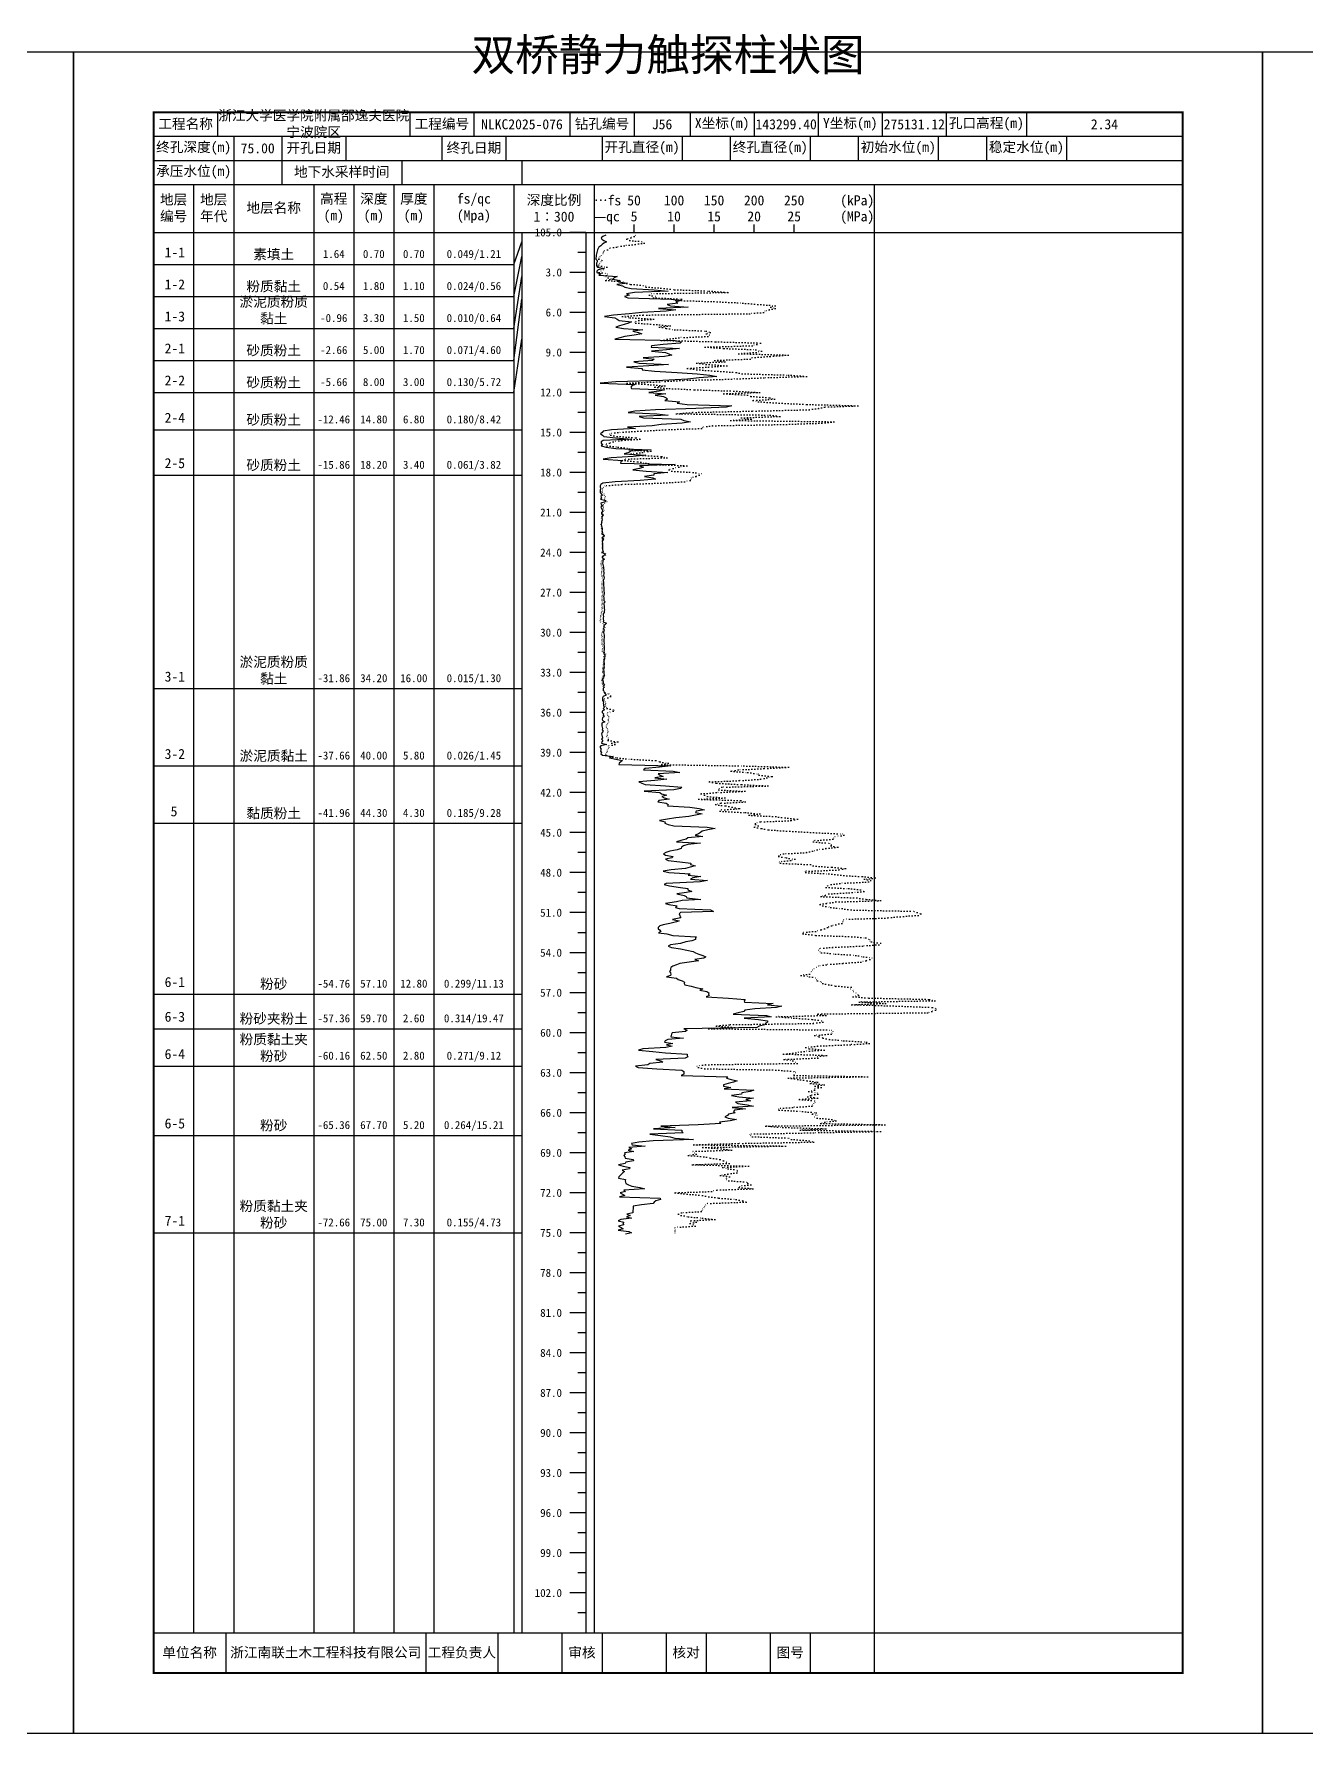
# Model space of a CAD drawing. Extents: x 297 to 65340, y 0 to 425.
# Drawn here: x 16622.1 to 16939.8, y 0 to 424.6 of the extents above; entities that cross this region are included whole.
import ezdxf
from ezdxf.enums import TextEntityAlignment as Align

# ---------------------------------------------------------------- set-up
doc = ezdxf.new("R2010")
doc.units = 0
doc.linetypes.add('DOT', pattern=[6.35, 0, -6.35])
doc.layers.add('FRAME', color=7, linetype='CONTINUOUS')
doc.layers.add('STRATUM', color=7, linetype='CONTINUOUS')
doc.styles.add('ST', font='')
doc.styles.get('ST').set_extended_font_data('SimSun')

msp = doc.modelspace()

# ---------------------------------------------------------------- linework, layer by layer
at = {"layer": 'FRAME', "color": 245, "linetype": 'Continuous'}
for points in [[(16335, 0), (16632, 0), (16632, 420), (16335, 420)], [(16632, 0), (16929, 0), (16929, 420), (16632, 420)], [(16929, 0), (17226, 0), (17226, 420), (16929, 420)]]:
    msp.add_lwpolyline(points, close=True, dxfattribs=at)
at = {"layer": 'FRAME', "linetype": 'Continuous', "const_width": 0.5}
msp.add_lwpolyline([(16652, 15), (16909, 15), (16909, 405), (16652, 405)], close=True, dxfattribs=at)
at = {"layer": 'FRAME', "color": 0, "linetype": 'Continuous'}
for points in [[(16668, 405), (16668, 399)], [(16716, 405), (16716, 399)], [(16732, 405), (16732, 399)], [(16756, 405), (16756, 399)], [(16772, 405), (16772, 399)], [(16786, 405), (16786, 399)], [(16802, 405), (16802, 399)], [(16818, 405), (16818, 399)], [(16834, 405), (16834, 399)], [(16850, 405), (16850, 399)], [(16870, 405), (16870, 399)], [(16909, 405), (16909, 399)], [(16652, 399), (16909, 399)], [(16672, 399), (16672, 393)], [(16684, 399), (16684, 393)], [(16700, 399), (16700, 393)], [(16724, 399), (16724, 393)], [(16740, 399), (16740, 393)], [(16764, 399), (16764, 393)], [(16784, 399), (16784, 393)], [(16796, 399), (16796, 393)], [(16816, 399), (16816, 393)], [(16828, 399), (16828, 393)], [(16848, 399), (16848, 393)], [(16860, 399), (16860, 393)], [(16880, 399), (16880, 393)], [(16909, 399), (16909, 393)], [(16652, 393), (16909, 393)], [(16672, 393), (16672, 387)], [(16684, 393), (16684, 387)], [(16714, 393), (16714, 387)], [(16744, 393), (16744, 387)], [(16652, 387), (16909, 387)], [(16662, 387), (16662, 25)], [(16672, 387), (16672, 25)], [(16692, 387), (16692, 25)], [(16702, 387), (16702, 25)], [(16712, 387), (16712, 25)], [(16722, 387), (16722, 25)], [(16742, 387), (16742, 25)], [(16762, 387), (16762, 25)], [(16832, 387), (16832, 25)], [(16652, 375), (16909, 375)], [(16744, 375), (16744, 25)], [(16760, 375), (16760, 25)], [(16772, 375), (16772, 377)], [(16782, 375), (16782, 377)], [(16792, 375), (16792, 377)], [(16802, 375), (16802, 377)], [(16812, 375), (16812, 377)], [(16652, 25), (16909, 25)], [(16670, 25), (16670, 15)], [(16720, 25), (16720, 15)], [(16738, 25), (16738, 15)], [(16754, 25), (16754, 15)], [(16764, 25), (16764, 15)], [(16780, 25), (16780, 15)], [(16790, 25), (16790, 15)], [(16806, 25), (16806, 15)], [(16816, 25), (16816, 15)], [(16832, 25), (16832, 15)]]:
    msp.add_lwpolyline(points, dxfattribs=at)
at = {"layer": 'STRATUM', "linetype": 'Continuous'}
for points in [[(16760, 375), (16756, 375)], [(16764.98, 374.33), (16764.18, 374), (16763.82, 373.67), (16763.92, 373.33), (16764.44, 373), (16765.16, 372.67), (16764.44, 372.33), (16764, 372), (16763.72, 371.67), (16763.2, 371.33), (16763.04, 371), (16762.84, 370.67), (16762.78, 370.33), (16762.72, 370), (16762.6, 369.67), (16762.54, 369.33), (16762.5, 369), (16762.44, 368.67), (16762.46, 368.33), (16762.78, 368), (16762.82, 367.67), (16762.62, 367.33), (16762.66, 367), (16762.66, 366.67), (16762.88, 366.33), (16764.62, 366), (16763.08, 365.67), (16762.72, 365.33), (16762.7, 365), (16763.7, 364.67), (16763.18, 364.33), (16767.8, 364), (16767, 363.67), (16766.74, 363.33), (16768.54, 363), (16768.16, 362.67), (16770.36, 362.33), (16767.7, 362), (16769.08, 361.67), (16769.74, 361.33), (16771.3, 361), (16777.04, 360.67), (16780.5, 360.33), (16772.1, 360), (16770.08, 359.67), (16770.76, 359.33), (16769.64, 359), (16770.48, 358.67), (16781.28, 358.33), (16783.72, 358), (16782.5, 357.67), (16782.9, 357.33), (16780.26, 357), (16781.1, 356.67), (16785.52, 356.33), (16778.12, 356), (16782.48, 355.67), (16780.04, 355.33), (16773.96, 355), (16770.76, 354.67), (16766.9, 354.33), (16764.66, 354), (16767.18, 353.67), (16767.78, 353.33), (16768.28, 353), (16771.38, 352.67), (16770.58, 352.33), (16769.52, 352), (16768.36, 351.67), (16767.44, 351.33), (16769.38, 351), (16774.16, 350.67), (16771.74, 350.33), (16773.14, 350), (16773.94, 349.67), (16772.02, 349.33), (16769.68, 349), (16768.42, 348.67), (16767.18, 348.33), (16782.26, 348), (16783.82, 347.67), (16783.54, 347.33), (16779.24, 347), (16776.4, 346.67), (16776.28, 346.33), (16783.34, 346), (16780.14, 345.67), (16776.36, 345.33), (16779.88, 345), (16780.68, 344.67), (16781.46, 344.33), (16779.58, 344), (16774.32, 343.67), (16777.02, 343.33), (16776.64, 343), (16771.94, 342.67), (16773.26, 342.33), (16780.62, 342), (16775.72, 341.67), (16770.14, 341.33), (16774.04, 341), (16774.06, 340.67), (16777.1, 340.33), (16782.74, 340), (16787.78, 339.67), (16790.96, 339.33), (16792.7, 339), (16788.28, 338.67), (16785.38, 338.33), (16779.16, 338), (16767.46, 337.67), (16763.58, 337.33), (16772.24, 337), (16771.48, 336.67), (16771.2, 336.33), (16771.34, 336), (16779.68, 335.67), (16778.24, 335.33), (16775.66, 335), (16779.96, 334.67), (16777.28, 334.33), (16779.34, 334), (16780, 333.67), (16780.38, 333.33), (16779.72, 333), (16783.38, 332.67), (16782.76, 332.33), (16785.3, 332), (16796.4, 331.67), (16795.06, 331.33), (16787.44, 331), (16777.32, 330.67), (16772.24, 330.33), (16770.54, 330), (16777.72, 329.67), (16780.56, 329.33), (16773.3, 329), (16774.38, 328.67), (16783.72, 328.33), (16784.46, 328), (16786.08, 327.67), (16784.04, 327.33), (16778.78, 327), (16776.54, 326.67), (16770.34, 326.33), (16772.38, 326), (16766.36, 325.67), (16764.32, 325.33), (16764.08, 325), (16763.64, 324.67), (16764.12, 324.33), (16764.46, 324), (16767.4, 323.67), (16771.42, 323.33), (16764.3, 323), (16763.78, 322.67), (16763.76, 322.33), (16764.24, 322), (16763.8, 321.67), (16765.02, 321.33), (16767.42, 321), (16776.26, 320.67), (16771.24, 320.33), (16770.66, 320), (16769.52, 319.67), (16774.92, 319.33), (16771.78, 319), (16766.26, 318.67), (16764.28, 318.33), (16769.16, 318), (16768.74, 317.67), (16768.6, 317.33), (16782.3, 317), (16773.34, 316.67), (16774.4, 316.33), (16773.4, 316), (16771.68, 315.67), (16775, 315.33), (16780.4, 315), (16776.98, 314.67), (16776.94, 314.33), (16774.6, 314), (16776.66, 313.67), (16777.4, 313.33), (16773.52, 313), (16767.26, 312.67), (16764.18, 312.33), (16763.72, 312), (16763.56, 311.67), (16763.58, 311.33), (16763.74, 311), (16763.58, 310.67), (16763.54, 310.33), (16763.58, 310), (16763.8, 309.67), (16764.16, 309.33), (16763.74, 309), (16763.9, 308.67), (16763.66, 308.33), (16764.96, 308), (16764.76, 307.67), (16763.74, 307.33), (16763.8, 307), (16764.18, 306.67), (16763.74, 306.33), (16763.86, 306), (16764.04, 305.67), (16764.24, 305.33), (16763.9, 305), (16763.86, 304.67), (16764.36, 304.33), (16764.04, 304), (16763.96, 303.67), (16764, 303.33), (16763.94, 303), (16763.86, 302.67), (16763.86, 302.33), (16763.82, 302), (16763.86, 301.67), (16763.94, 301.33), (16764, 301), (16764, 300.67), (16763.98, 300.33), (16764.1, 300), (16763.84, 299.67), (16764.54, 299.33), (16764.48, 299), (16763.94, 298.67), (16764.46, 298.33), (16764.06, 298), (16764, 297.67), (16764.1, 297.33), (16764.1, 297), (16764.14, 296.67), (16764.16, 296.33), (16764.12, 296), (16764.1, 295.67), (16764.26, 295.33), (16764.18, 295), (16764.74, 294.67), (16764.64, 294.33), (16764.04, 294), (16764.08, 293.67), (16764.66, 293.33), (16764.2, 293), (16764.18, 292.67), (16764.12, 292.33), (16764.22, 292), (16764.32, 291.67), (16764.38, 291.33), (16764.36, 291), (16764.42, 290.67), (16764.36, 290.33), (16764.46, 290), (16764.42, 289.67), (16764.34, 289.33), (16764.42, 289), (16764.52, 288.67), (16764.46, 288.33), (16764.32, 288), (16764.4, 287.67), (16764.38, 287.33), (16764.4, 287), (16764.4, 286.67), (16764.46, 286.33), (16764.48, 286), (16764.46, 285.67), (16764.48, 285.33), (16764.5, 285), (16764.5, 284.67), (16764.44, 284.33), (16764.4, 284), (16764.44, 283.67), (16764.44, 283.33), (16764.46, 283), (16764.76, 282.67), (16764.42, 282.33), (16764.46, 282), (16764.56, 281.67), (16764.56, 281.33), (16764.52, 281), (16764.6, 280.67), (16764.5, 280.33), (16764.56, 280), (16764.32, 279.67), (16764.32, 279.33), (16764.38, 279), (16764.3, 278.67), (16764.3, 278.33), (16764.38, 278), (16764.26, 277.67), (16765.16, 277.33), (16764.82, 277), (16764.44, 276.67), (16764.44, 276.33), (16764.38, 276), (16764.5, 275.67), (16764.48, 275.33), (16764.34, 275), (16764.46, 274.67), (16764.56, 274.33), (16764.5, 274), (16764.5, 273.67), (16764.48, 273.33), (16764.42, 273), (16764.48, 272.67), (16764.54, 272.33), (16764.48, 272), (16764.5, 271.67), (16764.5, 271.33), (16764.58, 271), (16764.5, 270.67), (16764.46, 270.33), (16764.56, 270), (16764.44, 269.67), (16764.7, 269.33), (16764.74, 269), (16764.6, 268.67), (16764.64, 268.33), (16764.48, 268), (16764.42, 267.67), (16764.56, 267.33), (16764.5, 267), (16764.44, 266.67), (16764.5, 266.33), (16764.44, 266), (16764.38, 265.67), (16764.48, 265.33), (16764.46, 265), (16764.42, 264.67), (16764.66, 264.33), (16764.44, 264), (16764.34, 263.67), (16764.14, 263.33), (16764.18, 263), (16764.28, 262.67), (16764.28, 262.33), (16764.64, 262), (16764.34, 261.67), (16764.44, 261.33), (16764.32, 261), (16764.26, 260.67), (16764.48, 260.33), (16764.5, 260), (16764.8, 259.67), (16765, 259.33), (16764.32, 259), (16764.12, 258.67), (16764.14, 258.33), (16764.12, 258), (16764.4, 257.67), (16764.28, 257.33), (16764.38, 257), (16764.38, 256.67), (16764.64, 256.33), (16764.32, 256), (16764.6, 255.67), (16764.02, 255.33), (16764.08, 255), (16764.4, 254.67), (16764.26, 254.33), (16764.56, 254), (16764.12, 253.67), (16764.06, 253.33), (16764.1, 253), (16764.74, 252.67), (16763.94, 252.33), (16763.94, 252), (16763.96, 251.67), (16764.08, 251.33), (16764.1, 251), (16764.02, 250.67), (16764.26, 250.33), (16764, 250), (16763.88, 249.67), (16763.98, 249.33), (16764, 249), (16764.1, 248.67), (16763.84, 248.33), (16764.2, 248), (16763.94, 247.67), (16763.86, 247.33), (16765.18, 247), (16763.74, 246.67), (16763.42, 246.33), (16763.74, 246), (16763.72, 245.67), (16763.66, 245.33), (16763.9, 245), (16763.68, 244.67), (16764.12, 244.33), (16766.78, 244), (16765.88, 243.67), (16767.44, 243.33), (16769.12, 243), (16768.74, 242.67), (16768.26, 242.33), (16768.2, 242), (16781.16, 241.67), (16778.34, 241.33), (16774.76, 241), (16774.36, 240.67), (16781.76, 240.33), (16783.48, 240), (16778.06, 239.67), (16778.52, 239.33), (16779.3, 239), (16777.18, 238.67), (16780.22, 238.33), (16777.22, 238), (16773.18, 237.67), (16773.94, 237.33), (16774.82, 237), (16779.82, 236.67), (16783.96, 236.33), (16783.64, 236), (16781.9, 235.67), (16774.54, 235.33), (16778.48, 235), (16778.86, 234.67), (16780.08, 234.33), (16778.92, 234), (16779.5, 233.67), (16780.8, 233.33), (16778.22, 233), (16777.92, 232.67), (16780.06, 232.33), (16780.5, 232), (16780.34, 231.67), (16785.96, 231.33), (16788.28, 231), (16789.62, 230.67), (16787.48, 230.33), (16787.36, 230), (16789.02, 229.67), (16787.36, 229.33), (16785.72, 229), (16782.48, 228.67), (16780.38, 228.33), (16778.34, 228), (16779.8, 227.67), (16779.66, 227.33), (16780.56, 227), (16781.92, 226.67), (16790.28, 226.33), (16792.26, 226), (16790.4, 225.67), (16789, 225.33), (16788.62, 225), (16788.1, 224.67), (16787.26, 224.33), (16789.18, 224), (16785.46, 223.67), (16785.06, 223.33), (16783.7, 223), (16782.64, 222.67), (16788.56, 222.33), (16785.4, 222), (16784.32, 221.67), (16783.86, 221.33), (16783.74, 221), (16782.74, 220.67), (16780.9, 220.33), (16779.96, 220), (16779.34, 219.67), (16779.88, 219.33), (16781.8, 219), (16781.44, 218.67), (16779.86, 218.33), (16780.52, 218), (16783.48, 217.67), (16786.18, 217.33), (16786.08, 217), (16787.28, 216.67), (16786.04, 216.33), (16784.88, 216), (16781.24, 215.67), (16779.26, 215.33), (16780.7, 215), (16786, 214.67), (16785.54, 214.33), (16788.66, 214), (16786.7, 213.67), (16786.08, 213.33), (16790.32, 213), (16788.5, 212.67), (16780.04, 212.33), (16779.54, 212), (16780.84, 211.67), (16783.58, 211.33), (16785.42, 211), (16785.4, 210.67), (16786.44, 210.33), (16785.12, 210), (16782.72, 209.67), (16784.54, 209.33), (16785, 209), (16785.18, 208.67), (16788.72, 208.33), (16784.04, 208), (16782.62, 207.67), (16779.82, 207.33), (16780.68, 207), (16782.8, 206.67), (16782.38, 206.33), (16783.28, 206), (16791.14, 205.67), (16791.88, 205.33), (16783.6, 205), (16783.28, 204.67), (16783.4, 204.33), (16783.52, 204), (16783.72, 203.67), (16781.6, 203.33), (16783.3, 203), (16782.64, 202.67), (16780.92, 202.33), (16779.26, 202), (16778.42, 201.67), (16778, 201.33), (16778.04, 201), (16778.34, 200.67), (16778.68, 200.33), (16778.12, 200), (16780.22, 199.67), (16781.66, 199.33), (16787.6, 199), (16787.32, 198.67), (16787.38, 198.33), (16786.42, 198), (16784.96, 197.67), (16783.58, 197.33), (16781.1, 197), (16780.54, 196.67), (16781.32, 196.33), (16783.6, 196), (16785.2, 195.67), (16786.76, 195.33), (16787.34, 195), (16788.18, 194.67), (16789.2, 194.33), (16789.96, 194), (16789.42, 193.67), (16787.16, 193.33), (16788.12, 193), (16785.76, 192.67), (16783.46, 192.33), (16782.58, 192), (16781.66, 191.67), (16781.18, 191.33), (16781.1, 191), (16781.08, 190.67), (16780.84, 190.33), (16781.12, 190), (16781.18, 189.67), (16781.08, 189.33), (16780.1, 189), (16782.62, 188.67), (16783, 188.33), (16784.04, 188), (16784.58, 187.67), (16784.5, 187.33), (16784.68, 187), (16786.28, 186.67), (16787.42, 186.33), (16789.2, 186), (16788.46, 185.67), (16790.22, 185.33), (16790.68, 185), (16790.56, 184.67), (16790.74, 184.33), (16790.04, 184), (16795.62, 183.67), (16799.74, 183.33), (16799.54, 183), (16799.62, 182.67), (16806.76, 182.33), (16805.32, 182), (16808.94, 181.67), (16807.58, 181.33), (16802.18, 181), (16799.68, 180.67), (16799.46, 180.33), (16797.98, 180), (16796.76, 179.67), (16805.1, 179.33), (16806.22, 179), (16799.54, 178.67), (16803.08, 178.33), (16805.3, 178), (16805.3, 177.67), (16804.76, 177.33), (16804.7, 177), (16803.28, 176.67), (16802.64, 176.33), (16784.42, 176), (16785.26, 175.67), (16784.86, 175.33), (16781.52, 175), (16781.34, 174.67), (16781.3, 174.33), (16781.18, 174), (16784.34, 173.67), (16780.46, 173.33), (16779.76, 173), (16779.64, 172.67), (16781.72, 172.33), (16780.08, 172), (16781.54, 171.67), (16779.92, 171.33), (16774.2, 171), (16773.12, 170.67), (16776.68, 170.33), (16779.86, 170), (16785.26, 169.67), (16785.3, 169.33), (16785.44, 169), (16784.78, 168.67), (16777.44, 168.33), (16778.72, 168), (16779.16, 167.67), (16775.94, 167.33), (16775.46, 167), (16772.34, 166.67), (16773, 166.33), (16777.68, 166), (16783.96, 165.67), (16784.46, 165.33), (16784.4, 165), (16784.4, 164.67), (16783.74, 164.33), (16795.44, 164), (16795.06, 163.67), (16796.22, 163.33), (16797.74, 163), (16796.86, 162.67), (16795.54, 162.33), (16794.36, 162), (16794.32, 161.67), (16796.2, 161.33), (16794.54, 161), (16801.92, 160.67), (16801.04, 160.33), (16798.94, 160), (16798.82, 159.67), (16796.34, 159.33), (16798.18, 159), (16801.88, 158.67), (16799.94, 158.33), (16801.06, 158), (16797.36, 157.67), (16797.94, 157.33), (16800.28, 157), (16801.88, 156.67), (16796.48, 156.33), (16799.88, 156), (16797.12, 155.67), (16796.86, 155.33), (16797.3, 155), (16795.6, 154.67), (16795.32, 154.33), (16794.7, 154), (16795.52, 153.67), (16797.58, 153.33), (16796, 153), (16793.36, 152.67), (16793.66, 152.33), (16787.98, 152), (16778.72, 151.67), (16782.3, 151.33), (16776.86, 151), (16783.96, 150.67), (16783.96, 150.33), (16784.3, 150), (16775.94, 149.67), (16778.58, 149.33), (16781.02, 149), (16782.16, 148.67), (16786.88, 148.33), (16776.8, 148), (16773.2, 147.67), (16771.38, 147.33), (16771.54, 147), (16774.8, 146.67), (16770.74, 146.33), (16771.34, 146), (16770.5, 145.67), (16771.98, 145.33), (16769.58, 145), (16769.76, 144.67), (16769.42, 144.33), (16769.74, 144), (16769.8, 143.67), (16771.76, 143.33), (16771.9, 143), (16769.96, 142.67), (16769.8, 142.33), (16768.1, 142), (16769.26, 141.67), (16770.92, 141.33), (16770.9, 141), (16769.06, 140.67), (16769.64, 140.33), (16769.16, 140), (16768.86, 139.67), (16768.54, 139.33), (16768.24, 139), (16768.1, 138.67), (16769.88, 138.33), (16769.8, 138), (16769.86, 137.67), (16769.98, 137.33), (16770.58, 137), (16771.48, 136.67), (16773.44, 136.33), (16774.58, 136), (16769.46, 135.67), (16769.84, 135.33), (16768.5, 135), (16769.14, 134.67), (16769.74, 134.33), (16768.34, 134), (16778.52, 133.67), (16778.62, 133.33), (16777.46, 133), (16777, 132.67), (16776.8, 132.33), (16773.86, 132), (16771.82, 131.67), (16771.8, 131.33), (16771.8, 131), (16771.74, 130.67), (16771.72, 130.33), (16771.7, 130), (16770.18, 129.67), (16771, 129.33), (16770.08, 129), (16771.38, 128.67), (16768.68, 128.33), (16768.02, 128), (16769.48, 127.67), (16769.18, 127.33), (16769.48, 127), (16768.08, 126.67), (16768.76, 126.33), (16769.32, 126), (16768.02, 125.67), (16770.66, 125.33), (16771.36, 125), (16769.86, 124.67)], [(16742, 367), (16744, 372.67)], [(16760, 370), (16758, 370)], [(16652, 367), (16662, 367)], [(16662, 367), (16672, 367)], [(16672, 367), (16692, 367)], [(16692, 367), (16702, 367)], [(16702, 367), (16712, 367)], [(16712, 367), (16722, 367)], [(16722, 367), (16742, 367)], [(16742, 359), (16744, 369)], [(16742, 351), (16744, 364)], [(16760, 365), (16756, 365)], [(16652, 359), (16662, 359)], [(16662, 359), (16672, 359)], [(16672, 359), (16692, 359)], [(16692, 359), (16702, 359)], [(16702, 359), (16712, 359)], [(16712, 359), (16722, 359)], [(16722, 359), (16742, 359)], [(16742, 343), (16744, 358.33)], [(16760, 360), (16758, 360)], [(16760, 355), (16756, 355)], [(16652, 351), (16662, 351)], [(16662, 351), (16672, 351)], [(16672, 351), (16692, 351)], [(16692, 351), (16702, 351)], [(16702, 351), (16712, 351)], [(16712, 351), (16722, 351)], [(16722, 351), (16742, 351)], [(16742, 335), (16744, 348.33)], [(16760, 350), (16758, 350)], [(16760, 345), (16756, 345)], [(16652, 343), (16662, 343)], [(16662, 343), (16672, 343)], [(16672, 343), (16692, 343)], [(16692, 343), (16702, 343)], [(16702, 343), (16712, 343)], [(16712, 343), (16722, 343)], [(16722, 343), (16742, 343)], [(16760, 340), (16758, 340)], [(16652, 335), (16662, 335)], [(16662, 335), (16672, 335)], [(16672, 335), (16692, 335)], [(16692, 335), (16702, 335)], [(16702, 335), (16712, 335)], [(16712, 335), (16722, 335)], [(16722, 335), (16742, 335)], [(16760, 335), (16756, 335)], [(16760, 330), (16758, 330)], [(16652, 325.67), (16662, 325.67)], [(16662, 325.67), (16672, 325.67)], [(16672, 325.67), (16692, 325.67)], [(16692, 325.67), (16702, 325.67)], [(16702, 325.67), (16712, 325.67)], [(16712, 325.67), (16722, 325.67)], [(16722, 325.67), (16742, 325.67)], [(16742, 325.67), (16744, 325.67)], [(16760, 325), (16756, 325)], [(16760, 320), (16758, 320)], [(16652, 314.33), (16662, 314.33)], [(16662, 314.33), (16672, 314.33)], [(16672, 314.33), (16692, 314.33)], [(16692, 314.33), (16702, 314.33)], [(16702, 314.33), (16712, 314.33)], [(16712, 314.33), (16722, 314.33)], [(16722, 314.33), (16742, 314.33)], [(16742, 314.33), (16744, 314.33)], [(16760, 315), (16756, 315)], [(16760, 310), (16758, 310)], [(16760, 305), (16756, 305)], [(16760, 300), (16758, 300)], [(16760, 295), (16756, 295)], [(16760, 290), (16758, 290)], [(16760, 285), (16756, 285)], [(16760, 280), (16758, 280)], [(16760, 275), (16756, 275)], [(16760, 270), (16758, 270)], [(16760, 265), (16756, 265)], [(16652, 261), (16662, 261)], [(16662, 261), (16672, 261)], [(16672, 261), (16692, 261)], [(16692, 261), (16702, 261)], [(16702, 261), (16712, 261)], [(16712, 261), (16722, 261)], [(16722, 261), (16742, 261)], [(16742, 261), (16744, 261)], [(16760, 260), (16758, 260)], [(16760, 255), (16756, 255)], [(16760, 250), (16758, 250)], [(16760, 245), (16756, 245)], [(16652, 241.67), (16662, 241.67)], [(16662, 241.67), (16672, 241.67)], [(16672, 241.67), (16692, 241.67)], [(16692, 241.67), (16702, 241.67)], [(16702, 241.67), (16712, 241.67)], [(16712, 241.67), (16722, 241.67)], [(16722, 241.67), (16742, 241.67)], [(16742, 241.67), (16744, 241.67)], [(16760, 240), (16758, 240)], [(16760, 235), (16756, 235)], [(16760, 230), (16758, 230)], [(16652, 227.33), (16662, 227.33)], [(16662, 227.33), (16672, 227.33)], [(16672, 227.33), (16692, 227.33)], [(16692, 227.33), (16702, 227.33)], [(16702, 227.33), (16712, 227.33)], [(16712, 227.33), (16722, 227.33)], [(16722, 227.33), (16742, 227.33)], [(16742, 227.33), (16744, 227.33)], [(16760, 225), (16756, 225)], [(16760, 220), (16758, 220)], [(16760, 215), (16756, 215)], [(16760, 210), (16758, 210)], [(16760, 205), (16756, 205)], [(16760, 200), (16758, 200)], [(16760, 195), (16756, 195)], [(16760, 190), (16758, 190)], [(16652, 184.67), (16662, 184.67)], [(16662, 184.67), (16672, 184.67)], [(16672, 184.67), (16692, 184.67)], [(16692, 184.67), (16702, 184.67)], [(16702, 184.67), (16712, 184.67)], [(16712, 184.67), (16722, 184.67)], [(16722, 184.67), (16742, 184.67)], [(16742, 184.67), (16744, 184.67)], [(16760, 185), (16756, 185)], [(16760, 180), (16758, 180)], [(16652, 176), (16662, 176)], [(16662, 176), (16672, 176)], [(16672, 176), (16692, 176)], [(16692, 176), (16702, 176)], [(16702, 176), (16712, 176)], [(16712, 176), (16722, 176)], [(16722, 176), (16742, 176)], [(16742, 176), (16744, 176)], [(16760, 175), (16756, 175)], [(16760, 170), (16758, 170)], [(16652, 166.67), (16662, 166.67)], [(16662, 166.67), (16672, 166.67)], [(16672, 166.67), (16692, 166.67)], [(16692, 166.67), (16702, 166.67)], [(16702, 166.67), (16712, 166.67)], [(16712, 166.67), (16722, 166.67)], [(16722, 166.67), (16742, 166.67)], [(16742, 166.67), (16744, 166.67)], [(16760, 165), (16756, 165)], [(16760, 160), (16758, 160)], [(16760, 155), (16756, 155)], [(16652, 149.33), (16662, 149.33)], [(16662, 149.33), (16672, 149.33)], [(16672, 149.33), (16692, 149.33)], [(16692, 149.33), (16702, 149.33)], [(16702, 149.33), (16712, 149.33)], [(16712, 149.33), (16722, 149.33)], [(16722, 149.33), (16742, 149.33)], [(16742, 149.33), (16744, 149.33)], [(16760, 150), (16758, 150)], [(16760, 145), (16756, 145)], [(16760, 140), (16758, 140)], [(16760, 135), (16756, 135)], [(16760, 130), (16758, 130)], [(16652, 125), (16662, 125)], [(16662, 125), (16672, 125)], [(16672, 125), (16692, 125)], [(16692, 125), (16702, 125)], [(16702, 125), (16712, 125)], [(16712, 125), (16722, 125)], [(16722, 125), (16742, 125)], [(16742, 125), (16744, 125)], [(16760, 125), (16756, 125)], [(16760, 120), (16758, 120)], [(16760, 115), (16756, 115)], [(16760, 110), (16758, 110)], [(16760, 105), (16756, 105)], [(16760, 100), (16758, 100)], [(16760, 95), (16756, 95)], [(16760, 90), (16758, 90)], [(16760, 85), (16756, 85)], [(16760, 80), (16758, 80)], [(16760, 75), (16756, 75)], [(16760, 70), (16758, 70)], [(16760, 65), (16756, 65)], [(16760, 60), (16758, 60)], [(16760, 55), (16756, 55)], [(16760, 50), (16758, 50)], [(16760, 45), (16756, 45)], [(16760, 40), (16758, 40)], [(16760, 35), (16756, 35)], [(16760, 30), (16758, 30)]]:
    msp.add_lwpolyline(points, dxfattribs=at)
at = {"layer": 'STRATUM', "linetype": 'DOT', "ltscale": 0.1}
msp.add_lwpolyline([(16772.38, 374.33), (16772.04, 374), (16771.24, 373.67), (16770.2, 373.33), (16770.94, 373), (16773.98, 372.67), (16774.56, 372.33), (16772.28, 372), (16769.52, 371.67), (16767.6, 371.33), (16765.84, 371), (16765.34, 370.67), (16764.44, 370.33), (16764.32, 370), (16764.28, 369.67), (16763.82, 369.33), (16763.54, 369), (16763.22, 368.67), (16763.18, 368.33), (16764.12, 368), (16763.8, 367.67), (16763.46, 367.33), (16763.28, 367), (16763.16, 366.67), (16765.18, 366.33), (16764.46, 366), (16764.46, 365.67), (16763.82, 365.33), (16763.32, 365), (16765.38, 364.67), (16765.06, 364.33), (16764.92, 364), (16765.5, 363.67), (16766.66, 363.33), (16764.96, 363), (16769.2, 362.67), (16769.46, 362.33), (16771.3, 362), (16774.88, 361.67), (16775.06, 361.33), (16779.56, 361), (16782.18, 360.67), (16790.74, 360.33), (16795.4, 360), (16776.36, 359.67), (16775.84, 359.33), (16777.32, 359), (16776.82, 358.67), (16783.82, 358.33), (16782.42, 358), (16792.74, 357.67), (16799.14, 357.33), (16802.94, 357), (16807.26, 356.67), (16806.16, 356.33), (16807.24, 356), (16805.78, 355.67), (16804.78, 355.33), (16804.3, 355), (16800.88, 354.67), (16774.22, 354.33), (16769.14, 354), (16771, 353.67), (16776.9, 353.33), (16773.22, 353), (16772.2, 352.67), (16772.44, 352.33), (16776.92, 352), (16781.02, 351.67), (16778.36, 351.33), (16780.12, 351), (16782.16, 350.67), (16789.98, 350.33), (16791.02, 350), (16790.12, 349.67), (16790.92, 349.33), (16790.42, 349), (16783.2, 348.67), (16780.26, 348.33), (16778.88, 348), (16792.4, 347.67), (16803.56, 347.33), (16802.7, 347), (16801.5, 346.67), (16789.78, 346.33), (16794.5, 346), (16802.46, 345.67), (16803.8, 345.33), (16802.5, 345), (16798.16, 344.67), (16810.52, 344.33), (16805.96, 344), (16801.38, 343.67), (16801.02, 343.33), (16792.18, 343), (16794.7, 342.67), (16787.7, 342.33), (16790.04, 342), (16795.16, 341.67), (16790.64, 341.33), (16785.38, 341), (16787.68, 340.67), (16792.22, 340.33), (16797.58, 340), (16799.04, 339.67), (16810.54, 339.33), (16815.1, 339), (16804.4, 338.67), (16796.34, 338.33), (16784.18, 338), (16778.32, 337.67), (16770.28, 337.33), (16775.5, 337), (16779.66, 336.67), (16777.22, 336.33), (16780.16, 336), (16787.2, 335.67), (16796.96, 335.33), (16803.32, 335), (16794.42, 334.67), (16800.34, 334.33), (16801.22, 334), (16805.9, 333.67), (16807.08, 333.33), (16801.72, 333), (16803.06, 332.67), (16808.28, 332.33), (16815.22, 332), (16827.92, 331.67), (16819.56, 331.33), (16818.04, 331), (16815.72, 330.67), (16801.44, 330.33), (16786.58, 330), (16782.58, 329.67), (16806.02, 329.33), (16808.42, 329), (16798.86, 328.67), (16801.28, 328.33), (16796.18, 328), (16821.94, 327.67), (16818.9, 327.33), (16809.32, 327), (16791.6, 326.67), (16789.08, 326.33), (16788.82, 326), (16779.84, 325.67), (16773.68, 325.33), (16767.92, 325), (16765.9, 324.67), (16766.22, 324.33), (16767.8, 324), (16772.56, 323.67), (16773.48, 323.33), (16768.9, 323), (16766.8, 322.67), (16765.86, 322.33), (16764.98, 322), (16765.3, 321.67), (16768.04, 321.33), (16770.8, 321), (16770.84, 320.67), (16776.18, 320.33), (16774.14, 320), (16771.28, 319.67), (16772.7, 319.33), (16778.92, 319), (16780.22, 318.67), (16769.62, 318.33), (16769.76, 318), (16772.94, 317.67), (16774.92, 317.33), (16777.04, 317), (16785.2, 316.67), (16783.16, 316.33), (16781.76, 316), (16780.76, 315.67), (16781.48, 315.33), (16786.74, 315), (16788.86, 314.67), (16788.24, 314.33), (16787.44, 314), (16786.32, 313.67), (16786.1, 313.33), (16786, 313), (16784.58, 312.67), (16777.96, 312.33), (16768.84, 312), (16764.8, 311.67), (16764.34, 311.33), (16764.18, 311), (16764.12, 310.67), (16763.96, 310.33), (16764.02, 310), (16764.46, 309.67), (16764.5, 309.33), (16764.88, 309), (16764.64, 308.67), (16764.6, 308.33), (16764.9, 308), (16765.32, 307.67), (16764.68, 307.33), (16764.28, 307), (16764.32, 306.67), (16764.34, 306.33), (16764.18, 306), (16764.54, 305.67), (16764.32, 305.33), (16764.04, 305), (16764.28, 304.67), (16764.12, 304.33), (16763.88, 304), (16763.8, 303.67), (16764, 303.33), (16764.1, 303), (16764.02, 302.67), (16763.84, 302.33), (16763.66, 302), (16763.82, 301.67), (16763.92, 301.33), (16763.78, 301), (16764.06, 300.67), (16764.02, 300.33), (16764.02, 300), (16764.3, 299.67), (16764.38, 299.33), (16764.5, 299), (16764.34, 298.67), (16764.24, 298.33), (16764.4, 298), (16764.08, 297.67), (16764.02, 297.33), (16764.02, 297), (16764.04, 296.67), (16764.02, 296.33), (16764.02, 296), (16764.18, 295.67), (16764.08, 295.33), (16764.04, 295), (16764.9, 294.67), (16764.98, 294.33), (16764.42, 294), (16764.24, 293.67), (16764.26, 293.33), (16763.98, 293), (16763.8, 292.67), (16763.72, 292.33), (16763.72, 292), (16763.82, 291.67), (16764, 291.33), (16764, 291), (16763.98, 290.67), (16763.9, 290.33), (16763.94, 290), (16763.82, 289.67), (16763.94, 289.33), (16763.92, 289), (16764.02, 288.67), (16764.32, 288.33), (16764.26, 288), (16763.98, 287.67), (16763.94, 287.33), (16763.94, 287), (16763.92, 286.67), (16763.94, 286.33), (16763.94, 286), (16763.94, 285.67), (16764, 285.33), (16764.04, 285), (16764.12, 284.67), (16764.04, 284.33), (16764, 284), (16763.96, 283.67), (16763.94, 283.33), (16763.94, 283), (16764.08, 282.67), (16764.08, 282.33), (16763.96, 282), (16764, 281.67), (16763.98, 281.33), (16764, 281), (16764, 280.67), (16763.96, 280.33), (16763.84, 280), (16763.8, 279.67), (16763.66, 279.33), (16763.6, 279), (16763.58, 278.67), (16763.64, 278.33), (16763.48, 278), (16763.62, 277.67), (16764.24, 277.33), (16764.5, 277), (16764.4, 276.67), (16764.8, 276.33), (16764.26, 276), (16764.24, 275.67), (16764.1, 275.33), (16764.08, 275), (16763.88, 274.67), (16763.9, 274.33), (16764.02, 274), (16764.02, 273.67), (16763.92, 273.33), (16764, 273), (16763.94, 272.67), (16764, 272.33), (16763.94, 272), (16764.1, 271.67), (16764.48, 271.33), (16764.2, 271), (16764.02, 270.67), (16764, 270.33), (16764.32, 270), (16764.88, 269.67), (16764.78, 269.33), (16764.34, 269), (16764.48, 268.67), (16764.36, 268.33), (16764.6, 268), (16764.32, 267.67), (16764.38, 267.33), (16764.32, 267), (16764.32, 266.67), (16764.2, 266.33), (16764.12, 266), (16764.16, 265.67), (16764.12, 265.33), (16764.16, 265), (16764.46, 264.67), (16764.32, 264.33), (16764.2, 264), (16764.1, 263.67), (16764.02, 263.33), (16763.88, 263), (16764, 262.67), (16764.02, 262.33), (16764.12, 262), (16764.24, 261.67), (16764.58, 261.33), (16764.34, 261), (16764.2, 260.67), (16764.42, 260.33), (16764.72, 260), (16765.74, 259.67), (16766.16, 259.33), (16766.12, 259), (16765.44, 258.67), (16764.4, 258.33), (16764.44, 258), (16764.82, 257.67), (16764.86, 257.33), (16764.8, 257), (16764.88, 256.67), (16765.12, 256.33), (16765.28, 256), (16767.02, 255.67), (16766.76, 255.33), (16765.36, 255), (16765.3, 254.67), (16765.34, 254.33), (16765.6, 254), (16765.6, 253.67), (16765.56, 253.33), (16765.5, 253), (16765.64, 252.67), (16765.46, 252.33), (16765.26, 252), (16765.04, 251.67), (16765.06, 251.33), (16765.3, 251), (16765.34, 250.67), (16765.5, 250.33), (16765.38, 250), (16765.3, 249.67), (16765.3, 249.33), (16765.1, 249), (16765.5, 248.67), (16765.54, 248.33), (16765.56, 248), (16767.92, 247.67), (16766.44, 247.33), (16767.24, 247), (16765.52, 246.67), (16765.7, 246.33), (16765.6, 246), (16765.28, 245.67), (16765.32, 245.33), (16765.14, 245), (16764.9, 244.67), (16765.06, 244.33), (16765.94, 244), (16767.78, 243.67), (16771.36, 243.33), (16777.48, 243), (16778.5, 242.67), (16780.5, 242.33), (16778.92, 242), (16799.44, 241.67), (16810.58, 241.33), (16804.38, 241), (16797.98, 240.67), (16796.26, 240.33), (16800.46, 240), (16802.98, 239.67), (16803.28, 239.33), (16806.46, 239), (16805.2, 238.67), (16803.62, 238.33), (16798.24, 238), (16790.86, 237.67), (16792.7, 237.33), (16798.92, 237), (16805.46, 236.67), (16793.94, 236.33), (16793.28, 236), (16793.18, 235.67), (16799.64, 235.33), (16792.48, 235), (16788.76, 234.67), (16789.58, 234.33), (16790.36, 234), (16794.7, 233.67), (16788.18, 233.33), (16798.64, 233), (16799.78, 232.67), (16793.56, 232.33), (16792.42, 232), (16794.94, 231.67), (16796.54, 231.33), (16798.36, 231), (16793.86, 230.67), (16793.5, 230.33), (16799.8, 230), (16803.46, 229.67), (16800.72, 229.33), (16807.38, 229), (16809.72, 228.67), (16812.84, 228.33), (16811.2, 228), (16803.5, 227.67), (16802.22, 227.33), (16802.3, 227), (16802.98, 226.67), (16802.1, 226.33), (16803.9, 226), (16805.66, 225.67), (16810.92, 225.33), (16816.84, 225), (16824, 224.67), (16824.44, 224.33), (16822.26, 224), (16821.86, 223.67), (16821.62, 223.33), (16817, 223), (16816.82, 222.67), (16820.78, 222.33), (16821.24, 222), (16821.22, 221.67), (16822.9, 221.33), (16819.88, 221), (16817.78, 220.67), (16816.58, 220.33), (16815.1, 220), (16809.34, 219.67), (16808.12, 219.33), (16808.18, 219), (16810.06, 218.67), (16812.2, 218.33), (16811.08, 218), (16808.24, 217.67), (16808.62, 217.33), (16816.04, 217), (16816.74, 216.67), (16821.5, 216.33), (16824.8, 216), (16823.12, 215.67), (16814.72, 215.33), (16814.94, 215), (16820.68, 214.67), (16823.66, 214.33), (16829.04, 214), (16832.24, 213.67), (16829.58, 213.33), (16831.2, 213), (16830.58, 212.67), (16823.4, 212.33), (16821.2, 212), (16820.34, 211.67), (16820.02, 211.33), (16825.62, 211), (16828.6, 210.67), (16829.4, 210.33), (16826.5, 210), (16820.62, 209.67), (16819.78, 209.33), (16818.7, 209), (16827.66, 208.67), (16830.12, 208.33), (16833.52, 208), (16822.42, 207.67), (16819.98, 207.33), (16818.46, 207), (16819.18, 206.67), (16821.14, 206.33), (16823.96, 206), (16826.26, 205.67), (16842.04, 205.33), (16842.68, 205), (16843.66, 204.67), (16842.96, 204.33), (16838.46, 204), (16835.36, 203.67), (16824.4, 203.33), (16824.24, 203), (16824.14, 202.67), (16823.9, 202.33), (16822.44, 202), (16821.32, 201.67), (16820.3, 201.33), (16819.58, 201), (16818.62, 200.67), (16817.32, 200.33), (16814.12, 200), (16814.22, 199.67), (16817.48, 199.33), (16826.44, 199), (16829.88, 198.67), (16830.8, 198.33), (16830.9, 198), (16831.28, 197.67), (16833.7, 197.33), (16833.12, 197), (16829.04, 196.67), (16821.58, 196.33), (16818.34, 196), (16817.96, 195.67), (16818.4, 195.33), (16818.82, 195), (16822.32, 194.67), (16827.36, 194.33), (16829.32, 194), (16831.46, 193.67), (16830.88, 193.33), (16829.92, 193), (16828.68, 192.67), (16824.08, 192.33), (16819.96, 192), (16818.1, 191.67), (16817.56, 191.33), (16816.98, 191), (16816.56, 190.67), (16816.3, 190.33), (16816.1, 190), (16815.82, 189.67), (16813.76, 189.33), (16815.86, 189), (16817.78, 188.67), (16817.48, 188.33), (16817.8, 188), (16818.8, 187.67), (16819.14, 187.33), (16820.62, 187), (16822.44, 186.67), (16826.4, 186.33), (16826.06, 186), (16826.68, 185.67), (16826.8, 185.33), (16827.42, 185), (16827.86, 184.67), (16828.1, 184.33), (16826.74, 184), (16830.72, 183.67), (16845.76, 183.33), (16847.16, 183), (16828.32, 182.67), (16834.84, 182.33), (16826.44, 182), (16837.48, 181.67), (16846.52, 181.33), (16847.5, 181), (16847.26, 180.67), (16846.42, 180.33), (16845.34, 180), (16817.94, 179.67), (16819.92, 179.33), (16807.62, 179), (16811.88, 178.67), (16816.54, 178.33), (16818.8, 178), (16819.12, 177.67), (16816.72, 177.33), (16795.72, 177), (16792.56, 176.67), (16797.06, 176.33), (16790.66, 176), (16821.32, 175.67), (16821.66, 175.33), (16821.5, 175), (16821.22, 174.67), (16817.18, 174.33), (16818.26, 174), (16819.28, 173.67), (16820.82, 173.33), (16824.36, 173), (16830.04, 172.67), (16830.76, 172.33), (16825.98, 172), (16817.8, 171.67), (16814.88, 171.33), (16815.84, 171), (16819.48, 170.67), (16814.5, 170.33), (16812.4, 170), (16809.36, 169.67), (16820.04, 169.33), (16817.78, 169), (16817.9, 168.67), (16809.52, 168.33), (16811.64, 168), (16812.3, 167.67), (16812.74, 167.33), (16789.84, 167), (16787.7, 166.67), (16788.12, 166.33), (16789.7, 166), (16807.42, 165.67), (16812.04, 165.33), (16812.34, 165), (16811.92, 164.67), (16812, 164.33), (16830.32, 164), (16810.62, 163.67), (16812.88, 163.33), (16815.24, 163), (16817.86, 162.67), (16816.08, 162.33), (16819.46, 162), (16817.26, 161.67), (16818.72, 161.33), (16817.04, 161), (16817.08, 160.67), (16815.7, 160.33), (16817.7, 160), (16817.9, 159.67), (16816.1, 159.33), (16815.44, 159), (16817.84, 158.67), (16813.32, 158.33), (16817.06, 158), (16817.22, 157.67), (16816.86, 157.33), (16816.64, 157), (16816.44, 156.67), (16811.56, 156.33), (16808.12, 156), (16808.28, 155.67), (16814.06, 155.33), (16817.46, 155), (16816.54, 154.67), (16817.72, 154.33), (16817.1, 154), (16817.72, 153.67), (16821.38, 153.33), (16822.44, 153), (16819.66, 152.67), (16818.64, 152.33), (16834.62, 152), (16804.9, 151.67), (16809.18, 151.33), (16819.92, 151), (16813.58, 150.67), (16833.56, 150.33), (16816.8, 150), (16800.94, 149.67), (16801.12, 149.33), (16801.58, 149), (16810.66, 148.67), (16811.3, 148.33), (16815.76, 148), (16816.8, 147.67), (16798.02, 147.33), (16786.9, 147), (16809.82, 146.67), (16789.2, 146.33), (16793.74, 146), (16796.34, 145.67), (16786.68, 145.33), (16787, 145), (16787.5, 144.67), (16785.64, 144.33), (16789.4, 144), (16791.12, 143.67), (16793.48, 143.33), (16794.34, 143), (16795.1, 142.67), (16795.74, 142.33), (16786.6, 142), (16800.56, 141.67), (16794.22, 141.33), (16795.48, 141), (16797.78, 140.67), (16797.8, 140.33), (16797.68, 140), (16795.44, 139.67), (16793.62, 139.33), (16795.86, 139), (16795.04, 138.67), (16795.08, 138.33), (16795.66, 138), (16800.22, 137.67), (16800.46, 137.33), (16801.16, 137), (16798.32, 136.67), (16798.28, 136.33), (16801.66, 136), (16792.64, 135.67), (16791.36, 135.33), (16782.28, 135), (16785.26, 134.67), (16789.12, 134.33), (16790.7, 134), (16793.28, 133.67), (16797.54, 133.33), (16799.14, 133), (16800, 132.67), (16790.34, 132.33), (16789.92, 132), (16789.68, 131.67), (16789.48, 131.33), (16789.16, 131), (16788.96, 130.67), (16788.78, 130.33), (16783.86, 130), (16783.1, 129.67), (16783.76, 129.33), (16785.6, 129), (16789.12, 128.67), (16792.22, 128.33), (16786.2, 128), (16787.54, 127.67), (16786, 127.33), (16786.78, 127), (16787.24, 126.67), (16782.18, 126.33), (16782.24, 126), (16782.2, 125.67), (16782.22, 125.33), (16782.16, 125), (16782.16, 124.67)], dxfattribs=at)

# ---------------------------------------------------------------- texts
at = {"layer": 'FRAME', "style": 'ST'}
msp.add_text('双桥静力触探柱状图', height=8, dxfattribs=at).set_placement((16780.5, 413), align=Align.BOTTOM_CENTER)
for s, p in [('…fs', (16762, 383)), ('—qc', (16762, 379))]:
    msp.add_text(s, height=2.5, dxfattribs=at).set_placement(p, align=Align.MIDDLE_LEFT)
for s, p in [('50', (16772, 383)), ('100', (16782, 383)), ('150', (16792, 383)), ('200', (16802, 383)), ('250', (16812, 383)), ('5', (16772, 379)), ('10', (16782, 379)), ('15', (16792, 379)), ('20', (16802, 379)), ('25', (16812, 379))]:
    msp.add_text(s, height=2.5, dxfattribs=at).set_placement(p, align=Align.MIDDLE_CENTER)
for s, p in [('(kPa)', (16832, 383)), ('(MPa)', (16832, 379))]:
    msp.add_text(s, height=2.5, dxfattribs=at).set_placement(p, align=Align.MIDDLE_RIGHT)
at = {"layer": 'FRAME', "char_height": 2.5, "attachment_point": 5, "style": 'ST'}
for s, insert, width in [('工程名称', (16660, 402), 16), ('浙江大学医学院附属邵逸夫医院宁波院区', (16692, 402), 48), ('工程编号', (16724, 402), 16), ('钻孔编号', (16764, 402), 16), ('X坐标(m)', (16794, 402), 16), ('Y坐标(m)', (16826, 402), 16), ('孔口高程(m)', (16860, 402), 20), ('NLKC2025-076', (16744, 402), 24), ('J56', (16779, 402), 14), ('143299.40', (16810, 402), 16), ('275131.12', (16842, 402), 16), ('2.34', (16889.5, 402), 39), ('终孔深度(m)', (16662, 396), 20), ('75.00', (16678, 396), 12), ('开孔日期', (16692, 396), 16), ('终孔日期', (16732, 396), 16), ('开孔直径(m)', (16774, 396), 20), ('终孔直径(m)', (16806, 396), 20), ('初始水位(m)', (16838, 396), 20), ('稳定水位(m)', (16870, 396), 20), ('承压水位(m)', (16662, 390), 20), ('地下水采样时间', (16699, 390), 30), ('地层编号', (16657, 381), 10), ('地层年代', (16667, 381), 10), ('地层名称', (16682, 381), 20), ('高程\\P(m)', (16697, 381), 10), ('深度\\P(m)', (16707, 381), 10), ('厚度\\P(m)', (16717, 381), 10), ('fs/qc\\P(Mpa)', (16732, 381), 20), ('深度比例\\P1∶300', (16752, 381), 20), ('单位名称', (16661, 20), 18), ('浙江南联土木工程科技有限公司', (16695, 20), 50), ('工程负责人', (16729, 20), 18), ('审核', (16759, 20), 10), ('核对', (16785, 20), 10), ('图号', (16811, 20), 10)]:
    msp.add_mtext(s, dxfattribs=dict(at, insert=insert, width=width))
at = {"layer": 'STRATUM', "style": 'ST'}
for s, p in [('105.0', (16754, 375)), ('3.0', (16754, 365)), ('6.0', (16754, 355)), ('9.0', (16754, 345)), ('12.0', (16754, 335)), ('15.0', (16754, 325)), ('18.0', (16754, 315)), ('21.0', (16754, 305)), ('24.0', (16754, 295)), ('27.0', (16754, 285)), ('30.0', (16754, 275)), ('33.0', (16754, 265)), ('36.0', (16754, 255)), ('39.0', (16754, 245)), ('42.0', (16754, 235)), ('45.0', (16754, 225)), ('48.0', (16754, 215)), ('51.0', (16754, 205)), ('54.0', (16754, 195)), ('57.0', (16754, 185)), ('60.0', (16754, 175)), ('63.0', (16754, 165)), ('66.0', (16754, 155)), ('69.0', (16754, 145)), ('72.0', (16754, 135)), ('75.0', (16754, 125)), ('78.0', (16754, 115)), ('81.0', (16754, 105)), ('84.0', (16754, 95)), ('87.0', (16754, 85)), ('90.0', (16754, 75)), ('93.0', (16754, 65)), ('96.0', (16754, 55)), ('99.0', (16754, 45)), ('102.0', (16754, 35))]:
    msp.add_text(s, height=2, dxfattribs=at).set_placement(p, align=Align.MIDDLE_RIGHT)
for s, p in [('1-1', (16654.75, 370)), ('1-2', (16654.75, 362)), ('1-3', (16654.75, 354)), ('2-1', (16654.75, 346)), ('2-2', (16654.75, 338)), ('2-4', (16654.75, 328.67)), ('2-5', (16654.75, 317.33)), ('3-1', (16654.75, 264)), ('3-2', (16654.75, 244.67)), ('5', (16656.25, 230.33)), ('6-1', (16654.75, 187.67)), ('6-3', (16654.75, 179)), ('6-4', (16654.75, 169.67)), ('6-5', (16654.75, 152.33)), ('7-1', (16654.75, 128))]:
    msp.add_text(s, height=2.5, dxfattribs=at).set_placement(p, align=Align.MIDDLE_LEFT)
for s, p in [('1.64', (16697, 368)), ('0.70', (16707, 368)), ('0.70', (16717, 368)), ('0.049/1.21', (16732, 368)), ('0.54', (16697, 360)), ('1.80', (16707, 360)), ('1.10', (16717, 360)), ('0.024/0.56', (16732, 360)), ('-0.96', (16697, 352)), ('3.30', (16707, 352)), ('1.50', (16717, 352)), ('0.010/0.64', (16732, 352)), ('-2.66', (16697, 344)), ('5.00', (16707, 344)), ('1.70', (16717, 344)), ('0.071/4.60', (16732, 344)), ('-5.66', (16697, 336)), ('8.00', (16707, 336)), ('3.00', (16717, 336)), ('0.130/5.72', (16732, 336)), ('-12.46', (16697, 326.67)), ('14.80', (16707, 326.67)), ('6.80', (16717, 326.67)), ('0.180/8.42', (16732, 326.67)), ('-15.86', (16697, 315.33)), ('18.20', (16707, 315.33)), ('3.40', (16717, 315.33)), ('0.061/3.82', (16732, 315.33)), ('-31.86', (16697, 262)), ('34.20', (16707, 262)), ('16.00', (16717, 262)), ('0.015/1.30', (16732, 262)), ('-37.66', (16697, 242.67)), ('40.00', (16707, 242.67)), ('5.80', (16717, 242.67)), ('0.026/1.45', (16732, 242.67)), ('-41.96', (16697, 228.33)), ('44.30', (16707, 228.33)), ('4.30', (16717, 228.33)), ('0.185/9.28', (16732, 228.33)), ('-54.76', (16697, 185.67)), ('57.10', (16707, 185.67)), ('12.80', (16717, 185.67)), ('0.299/11.13', (16732, 185.67)), ('-57.36', (16697, 177)), ('59.70', (16707, 177)), ('2.60', (16717, 177)), ('0.314/19.47', (16732, 177)), ('-60.16', (16697, 167.67)), ('62.50', (16707, 167.67)), ('2.80', (16717, 167.67)), ('0.271/9.12', (16732, 167.67)), ('-65.36', (16697, 150.33)), ('67.70', (16707, 150.33)), ('5.20', (16717, 150.33)), ('0.264/15.21', (16732, 150.33)), ('-72.66', (16697, 126)), ('75.00', (16707, 126)), ('7.30', (16717, 126)), ('0.155/4.73', (16732, 126))]:
    msp.add_text(s, height=2, dxfattribs=at).set_placement(p, align=Align.BOTTOM_CENTER)
at = {"layer": 'STRATUM', "char_height": 2.5, "width": 20, "attachment_point": 8, "style": 'ST'}
for s, insert in [('素填土', (16682, 368)), ('粉质黏土', (16682, 360)), ('淤泥质粉质黏土', (16682, 352)), ('砂质粉土', (16682, 344)), ('砂质粉土', (16682, 336)), ('砂质粉土', (16682, 326.67)), ('砂质粉土', (16682, 315.33)), ('淤泥质粉质黏土', (16682, 262)), ('淤泥质黏土', (16682, 242.67)), ('黏质粉土', (16682, 228.33)), ('粉砂', (16682, 185.67)), ('粉砂夹粉土', (16682, 177)), ('粉质黏土夹粉砂', (16682, 167.67)), ('粉砂', (16682, 150.33)), ('粉质黏土夹粉砂', (16682, 126))]:
    msp.add_mtext(s, dxfattribs=dict(at, insert=insert))

doc.saveas('drawing.dxf')
